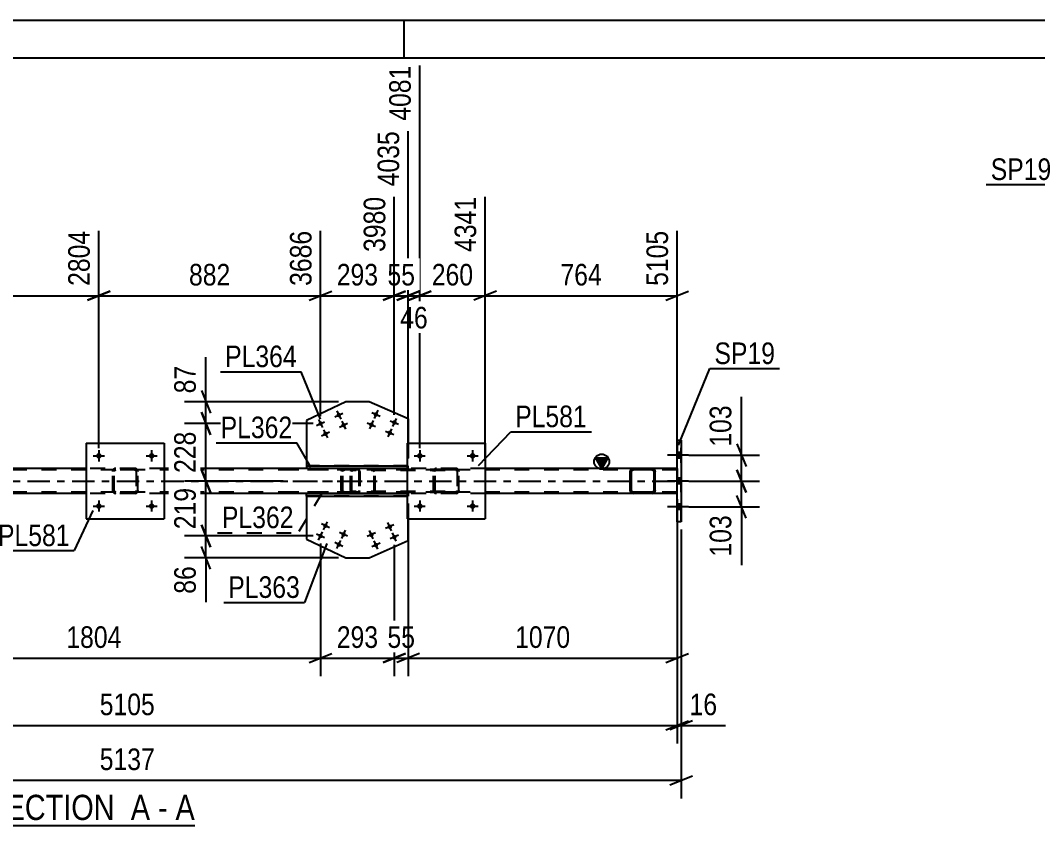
# Model space of a CAD drawing. Header units: millimetres. Extents: x 0 to 594, y 0 to 420.
# Drawn here: x 123.1 to 258, y 313.2 to 420 of the extents above; entities that cross this region are included whole.
import ezdxf

# ---------------------------------------------------------------- set-up
doc = ezdxf.new("R2010")
doc.units = ezdxf.units.MM
doc.linetypes.add('DXK_LINE_DOT2', pattern=[3.9198, 1.9599, -1.9599])
doc.linetypes.add('DXK_LINE_DOT3', pattern=[5.9187, 2.979, -0.9799, 0.9799, -0.9799])
doc.styles.add('Arial Narrow', font='ARIALN.TTF', dxfattribs={"height": 0.2})

# ---------------------------------------------------------------- blocks, each defined once
blk = doc.blocks.new('Unknown-570345859-1135')
at = {"color": 5, "linetype": 'Continuous'}
for p, q in [((594, 420), (0, 420)), ((174, 415), (174, 420)), ((589, 415), (5, 415))]:
    blk.add_line(p, q, dxfattribs=at)
blk = doc.blocks.new('Unknown-570345859-11 - 4069')
at = {"color": 6, "linetype": 'Continuous'}
blk.add_line((118.58, 313.21), (146.22, 313.21), dxfattribs=at)
at = {"color": 0, "linetype": 'Continuous'}
for points in [[(136.69, 313.96), (136.69, 317.46), (118.58, 317.46), (118.58, 313.96)], [(140.29, 313.96), (140.29, 317.46), (137.74, 317.46), (137.74, 313.96)], [(142.62, 313.96), (142.62, 317.46), (141.34, 317.46), (141.34, 313.96)], [(146.22, 313.96), (146.22, 317.46), (143.67, 317.46), (143.67, 313.96)]]:
    blk.add_wipeout(points, dxfattribs=at)
at = {"color": 7, "linetype": 'Continuous', "style": 'Arial Narrow'}
for s, p in [('SECTION ', (118.58, 313.96)), ('A', (137.74, 313.96)), ('A', (143.67, 313.96)), ('-', (141.34, 313.96))]:
    blk.add_text(s, height=3.34, dxfattribs=at).set_placement(p)
blk = doc.blocks.new('Part-570345859-4155 - 4069')
at = {"color": 2, "linetype": 'Continuous'}
for p, q in [((203.99, 360.33), (203.96, 360.18)), ((204.16, 360.18), (204.17, 360.26)), ((204.17, 360.26), (204.22, 360.32)), ((204.36, 360.58), (204.2, 360.55)), ((204.22, 360.32), (204.28, 360.36)), ((204.28, 360.36), (204.36, 360.38)), ((206.89, 360.58), (204.36, 360.58)), ((206.89, 360.38), (204.36, 360.38)), ((207.04, 360.55), (206.89, 360.58)), ((206.89, 360.38), (206.97, 360.36)), ((206.97, 360.36), (207.03, 360.32)), ((207.03, 360.32), (207.07, 360.26)), ((207.07, 360.26), (207.09, 360.18)), ((207.29, 360.18), (207.26, 360.33)), ((203.96, 357.65), (203.96, 360.18)), ((204.16, 357.65), (204.16, 360.18)), ((207.09, 360.18), (207.09, 357.65)), ((207.29, 357.65), (207.29, 360.18)), ((203.96, 357.65), (203.99, 357.49)), ((204.17, 357.57), (204.16, 357.65)), ((204.22, 357.5), (204.17, 357.57)), ((207.07, 357.57), (207.03, 357.5)), ((207.09, 357.65), (207.07, 357.57)), ((207.26, 357.49), (207.29, 357.65)), ((204.2, 357.28), (204.36, 357.25)), ((204.28, 357.46), (204.22, 357.5)), ((204.36, 357.45), (204.28, 357.46)), ((206.89, 357.45), (204.36, 357.45)), ((206.89, 357.25), (204.36, 357.25)), ((206.97, 357.46), (206.89, 357.45)), ((206.89, 357.25), (207.04, 357.28)), ((207.03, 357.5), (206.97, 357.46))]:
    blk.add_line(p, q, dxfattribs=at)
at = {"color": 7, "linetype": 'DXK_LINE_DOT2'}
for p, q in [((203.96, 360.18), (203.99, 360.33)), ((204.2, 360.55), (204.36, 360.58)), ((206.89, 360.58), (207.04, 360.55)), ((207.26, 360.33), (207.29, 360.18)), ((203.99, 357.49), (203.96, 357.65)), ((207.29, 357.65), (207.26, 357.49)), ((204.36, 357.25), (204.2, 357.28)), ((207.04, 357.28), (206.89, 357.25))]:
    blk.add_line(p, q, dxfattribs=at)
at = {"color": 2, "linetype": 'Continuous'}
for centre, start, end in [((204.36, 360.18), 112.5, 157.5), ((206.89, 360.18), 22.5, 67.5), ((204.36, 357.65), 202.5, 247.5), ((206.89, 357.65), 292.5, 337.5)]:
    blk.add_arc(centre, 0.4, start, end, dxfattribs=at)
at = {"color": 7, "linetype": 'DXK_LINE_DOT2'}
for centre, start, end in [((204.36, 360.18), 112.5, 157.5), ((206.89, 360.18), 22.5, 67.5), ((204.36, 357.65), 202.5, 247.5), ((206.89, 357.65), 292.5, 337.5)]:
    blk.add_arc(centre, 0.4, start, end, dxfattribs=at)
blk = doc.blocks.new('Bolt-570345859-4141 - 4069')
at = {"linetype": 'Continuous'}
for points in [[(163.28, 353.1, -1), (163.82, 352.85, -1)], [(165.69, 351.96, -1), (166.23, 351.71, -1)], [(162.64, 351.75, -1), (163.18, 351.49, -1)], [(165.05, 350.61, -1), (165.59, 350.35, -1)]]:
    blk.add_hatch(color=1, dxfattribs=at).paths.add_polyline_path(points)
at = {"color": 1, "linetype": 'Continuous'}
for p, q in [((163.29, 352.43), (163.81, 353.52)), ((162.65, 351.08), (163.17, 352.16)), ((164.09, 352.72), (163.01, 353.23)), ((165.71, 351.29), (166.22, 352.38)), ((163.45, 351.36), (162.37, 351.87)), ((165.06, 349.94), (165.58, 351.02)), ((166.5, 351.58), (165.42, 352.09)), ((165.86, 350.22), (164.78, 350.74))]:
    blk.add_line(p, q, dxfattribs=at)
blk = doc.blocks.new('Bolt-570345859-4137 - 4069')
at = {"linetype": 'Continuous'}
for points in [[(210.73, 361.96), (210.73, 362.7), (210.19, 362.7), (210.19, 361.96)], [(210.73, 361.96), (210.73, 362.7), (210.19, 362.7), (210.19, 361.96)], [(210.73, 361.96), (210.73, 362.7), (210.19, 362.7), (210.19, 361.96)], [(210.73, 358.55), (210.73, 359.28), (210.19, 359.28), (210.19, 358.55)], [(210.73, 358.55), (210.73, 359.28), (210.19, 359.28), (210.19, 358.55)], [(210.73, 355.13), (210.73, 355.86), (210.19, 355.86), (210.19, 355.13)], [(210.73, 355.13), (210.73, 355.86), (210.19, 355.86), (210.19, 355.13)], [(210.73, 355.13), (210.73, 355.86), (210.19, 355.86), (210.19, 355.13)]]:
    blk.add_hatch(color=1, dxfattribs=at).paths.add_polyline_path(points)
at = {"color": 1, "linetype": 'Continuous'}
for p, q in [((211.69, 362.33), (208.93, 362.33)), ((211.69, 362.33), (208.93, 362.33)), ((211.69, 362.33), (208.93, 362.33)), ((210.73, 362.7), (210.19, 362.7)), ((210.73, 362.7), (210.19, 362.7)), ((210.73, 362.7), (210.19, 362.7)), ((210.73, 361.96), (210.19, 361.96)), ((210.73, 361.96), (210.19, 361.96)), ((210.73, 361.96), (210.19, 361.96)), ((211.69, 358.91), (208.93, 358.91)), ((211.69, 358.91), (208.93, 358.91)), ((210.73, 359.28), (210.19, 359.28)), ((210.73, 359.28), (210.19, 359.28)), ((210.73, 358.55), (210.19, 358.55)), ((210.73, 358.55), (210.19, 358.55)), ((211.69, 355.5), (208.93, 355.5)), ((211.69, 355.5), (208.93, 355.5)), ((211.69, 355.5), (208.93, 355.5)), ((210.73, 355.86), (210.19, 355.86)), ((210.73, 355.86), (210.19, 355.86)), ((210.73, 355.86), (210.19, 355.86)), ((210.73, 355.13), (210.19, 355.13)), ((210.73, 355.13), (210.19, 355.13)), ((210.73, 355.13), (210.19, 355.13))]:
    blk.add_line(p, q, dxfattribs=at)
blk = doc.blocks.new('Part-570345859-4113 - 4069')
at = {"linetype": 'Continuous'}
blk.add_hatch(color=2, dxfattribs=at).paths.add_polyline_path([(200.19, 360.58), (199.39, 361.98), (200.99, 361.98)])
at = {"color": 2, "linetype": 'Continuous'}
for p, q in [((200.19, 360.58), (199.39, 361.98)), ((199.39, 361.98), (200.99, 361.98)), ((200.99, 361.98), (200.19, 360.58)), ((131.84, 360.58), (102.63, 360.58)), ((161.05, 360.58), (142.17, 360.58)), ((210.19, 360.58), (184.74, 360.58)), ((131.84, 357.25), (102.78, 357.25)), ((161.06, 357.25), (142.17, 357.25)), ((204.35, 357.25), (184.74, 357.25)), ((210.19, 357.25), (206.9, 357.25))]:
    blk.add_line(p, q, dxfattribs=at)
at = {"color": 7, "linetype": 'DXK_LINE_DOT2'}
for p, q in [((210.19, 360.38), (82.6, 360.38)), ((142.17, 360.58), (131.84, 360.58)), ((184.74, 360.58), (161.05, 360.58)), ((210.19, 357.25), (210.19, 360.58)), ((210.19, 360.58), (210.19, 360.58)), ((210.19, 360.58), (210.19, 357.25)), ((210.19, 360.38), (210.19, 360.38)), ((210.19, 357.45), (82.6, 357.45)), ((142.17, 357.25), (131.84, 357.25)), ((184.74, 357.25), (161.06, 357.25)), ((206.9, 357.25), (204.35, 357.25)), ((210.19, 357.45), (210.19, 357.45)), ((210.19, 357.25), (210.19, 357.25))]:
    blk.add_line(p, q, dxfattribs=at)
at = {"color": 7, "linetype": 'DXK_LINE_DOT3'}
blk.add_line((82.6, 358.91), (210.19, 358.91), dxfattribs=at)
at = {"color": 2, "linetype": 'Continuous'}
blk.add_circle((200.19, 361.48), 1, dxfattribs=at)
blk = doc.blocks.new('Part-570345859-4197 - 4069')
at = {"color": 7, "linetype": 'DXK_LINE_DOT2'}
for p, q in [((177.9, 360.18), (177.93, 360.33)), ((177.93, 360.33), (177.9, 360.18)), ((178.1, 360.18), (178.12, 360.26)), ((178.12, 360.26), (178.16, 360.32)), ((178.15, 360.55), (178.3, 360.58)), ((178.3, 360.58), (178.15, 360.55)), ((178.16, 360.32), (178.23, 360.36)), ((178.23, 360.36), (178.3, 360.38)), ((180.84, 360.58), (178.3, 360.58)), ((180.84, 360.38), (178.3, 360.38)), ((180.84, 360.58), (180.99, 360.55)), ((180.99, 360.55), (180.84, 360.58)), ((180.84, 360.38), (180.91, 360.36)), ((180.91, 360.36), (180.98, 360.32)), ((180.98, 360.32), (181.02, 360.26)), ((181.02, 360.26), (181.04, 360.18)), ((181.21, 360.33), (181.24, 360.18)), ((181.24, 360.18), (181.21, 360.33)), ((177.9, 357.65), (177.9, 360.18)), ((178.1, 357.65), (178.1, 360.18)), ((181.04, 360.18), (181.04, 357.65)), ((181.24, 357.65), (181.24, 360.18)), ((177.93, 357.49), (177.9, 357.65)), ((177.9, 357.65), (177.93, 357.49)), ((178.12, 357.57), (178.1, 357.65)), ((178.16, 357.5), (178.12, 357.57)), ((181.02, 357.57), (180.98, 357.5)), ((181.04, 357.65), (181.02, 357.57)), ((181.24, 357.65), (181.21, 357.49)), ((181.21, 357.49), (181.24, 357.65)), ((178.3, 357.25), (178.15, 357.28)), ((178.15, 357.28), (178.3, 357.25)), ((178.23, 357.46), (178.16, 357.5)), ((178.3, 357.45), (178.23, 357.46)), ((180.84, 357.45), (178.3, 357.45)), ((180.84, 357.25), (178.3, 357.25)), ((180.91, 357.46), (180.84, 357.45)), ((180.99, 357.28), (180.84, 357.25)), ((180.84, 357.25), (180.99, 357.28)), ((180.98, 357.5), (180.91, 357.46))]:
    blk.add_line(p, q, dxfattribs=at)
at = {"color": 7, "linetype": 'DXK_LINE_DOT3'}
blk.add_line((179.57, 358.91), (179.57, 358.91), dxfattribs=at)
at = {"color": 7, "linetype": 'DXK_LINE_DOT2'}
for centre, start, end in [((178.3, 360.18), 112.5, 157.5), ((178.3, 360.18), 112.5, 157.5), ((180.84, 360.18), 22.5, 67.5), ((180.84, 360.18), 22.5, 67.5), ((178.3, 357.65), 202.5, 247.5), ((178.3, 357.65), 202.5, 247.5), ((180.84, 357.65), 292.5, 337.5), ((180.84, 357.65), 292.5, 337.5)]:
    blk.add_arc(centre, 0.4, start, end, dxfattribs=at)
blk = doc.blocks.new('Part-570345859-4133 - 4069')
at = {"color": 2, "linetype": 'Continuous'}
for p, q in [((161.06, 356.91), (161.06, 351.2)), ((174.53, 351.01), (174.53, 353.91)), ((161.06, 351.2), (166.28, 348.74)), ((169.34, 348.74), (174.53, 351.01)), ((166.28, 348.74), (169.34, 348.74))]:
    blk.add_line(p, q, dxfattribs=at)
at = {"color": 7, "linetype": 'DXK_LINE_DOT2'}
for p, q in [((174.53, 356.91), (161.06, 356.91)), ((174.53, 353.91), (174.53, 356.91))]:
    blk.add_line(p, q, dxfattribs=at)
blk = doc.blocks.new('Part-570345859-4202 - 4069')
at = {"color": 2, "linetype": 'Continuous'}
for p, q in [((174.4, 363.91), (174.4, 353.91)), ((174.4, 363.91), (184.74, 363.91)), ((184.74, 363.91), (184.74, 353.91)), ((174.4, 353.91), (184.74, 353.91))]:
    blk.add_line(p, q, dxfattribs=at)
blk = doc.blocks.new('Bolt-570345859-4138 - 4069')
at = {"linetype": 'Continuous'}
for points in [[(170.52, 367.62, -1), (169.97, 367.86, -1)], [(169.92, 366.25, -1), (169.37, 366.49, -1)], [(172.97, 366.55, -1), (172.42, 366.79, -1)], [(172.36, 365.18, -1), (171.81, 365.42, -1)]]:
    blk.add_hatch(color=1, dxfattribs=at).paths.add_polyline_path(points)
at = {"color": 1, "linetype": 'Continuous'}
for p, q in [((169.7, 367.98), (170.8, 367.5)), ((170.49, 368.29), (170.01, 367.19)), ((172.93, 367.22), (172.45, 366.12)), ((169.1, 366.61), (170.2, 366.13)), ((169.89, 366.92), (169.41, 365.82)), ((172.33, 365.85), (171.85, 364.75)), ((172.14, 366.91), (173.24, 366.43)), ((171.54, 365.54), (172.64, 365.06))]:
    blk.add_line(p, q, dxfattribs=at)
blk = doc.blocks.new('Bolt-570345859-4203 - 4069')
at = {"linetype": 'Continuous'}
for points in [[(176.44, 355.58, -1), (175.7, 355.58, -1)], [(183.44, 355.58, -1), (182.7, 355.58, -1)]]:
    blk.add_hatch(color=1, dxfattribs=at).paths.add_polyline_path(points)
at = {"color": 1, "linetype": 'Continuous'}
for p, q in [((176.07, 356.31), (176.07, 354.85)), ((183.07, 356.31), (183.07, 354.85)), ((175.34, 355.58), (176.8, 355.58)), ((182.34, 355.58), (183.8, 355.58))]:
    blk.add_line(p, q, dxfattribs=at)
blk = doc.blocks.new('Bolt-570345859-4139 - 4069')
at = {"linetype": 'Continuous'}
for points in [[(171.81, 352.73, -1), (172.36, 352.97, -1)], [(169.37, 351.66, -1), (169.92, 351.9, -1)], [(172.42, 351.35, -1), (172.96, 351.59, -1)], [(169.97, 350.29, -1), (170.52, 350.53, -1)]]:
    blk.add_hatch(color=1, dxfattribs=at).paths.add_polyline_path(points)
at = {"color": 1, "linetype": 'Continuous'}
for p, q in [((169.89, 351.23), (169.41, 352.33)), ((172.64, 353.09), (171.54, 352.61)), ((172.33, 352.3), (171.85, 353.4)), ((170.2, 352.02), (169.1, 351.54)), ((170.49, 349.86), (170.01, 350.96)), ((173.24, 351.71), (172.14, 351.23)), ((172.93, 350.92), (172.45, 352.02)), ((170.8, 350.65), (169.7, 350.17))]:
    blk.add_line(p, q, dxfattribs=at)
blk = doc.blocks.new('Bolt-570345859-4204 - 4069')
at = {"linetype": 'Continuous'}
for points in [[(176.44, 362.25, -1), (175.7, 362.25, -1)], [(183.44, 362.25, -1), (182.7, 362.25, -1)]]:
    blk.add_hatch(color=1, dxfattribs=at).paths.add_polyline_path(points)
at = {"color": 1, "linetype": 'Continuous'}
for p, q in [((176.07, 362.98), (176.07, 361.51)), ((183.07, 362.98), (183.07, 361.51)), ((175.34, 362.25), (176.8, 362.25)), ((182.34, 362.25), (183.8, 362.25))]:
    blk.add_line(p, q, dxfattribs=at)
blk = doc.blocks.new('Bolt-570345859-4140 - 4069')
at = {"linetype": 'Continuous'}
for points in [[(165.59, 367.8, -1), (165.05, 367.54, -1)], [(163.18, 366.66, -1), (162.64, 366.4, -1)], [(166.23, 366.44, -1), (165.69, 366.18, -1)], [(163.82, 365.3, -1), (163.28, 365.04, -1)]]:
    blk.add_hatch(color=1, dxfattribs=at).paths.add_polyline_path(points)
at = {"color": 1, "linetype": 'Continuous'}
for p, q in [((162.65, 367.07), (163.17, 365.99)), ((164.78, 367.41), (165.86, 367.93)), ((165.06, 368.21), (165.58, 367.13)), ((162.37, 366.27), (163.45, 366.78)), ((163.3, 365.71), (163.81, 364.63)), ((165.42, 366.06), (166.5, 366.57)), ((165.71, 366.86), (166.22, 365.77)), ((163.01, 364.92), (164.09, 365.43))]:
    blk.add_line(p, q, dxfattribs=at)
blk = doc.blocks.new('Bolt-570345859-4142 - 4069')
at = {"linetype": 'Continuous'}
for points in [[(133.87, 362.25, -1), (133.14, 362.25, -1)], [(140.87, 362.25, -1), (140.14, 362.25, -1)]]:
    blk.add_hatch(color=1, dxfattribs=at).paths.add_polyline_path(points)
at = {"color": 1, "linetype": 'Continuous'}
for p, q in [((133.5, 362.98), (133.5, 361.51)), ((140.5, 362.98), (140.5, 361.51)), ((132.77, 362.25), (134.24, 362.25)), ((139.77, 362.25), (141.24, 362.25))]:
    blk.add_line(p, q, dxfattribs=at)
blk = doc.blocks.new('Bolt-570345859-4143 - 4069')
at = {"linetype": 'Continuous'}
for points in [[(133.87, 355.58, -1), (133.14, 355.58, -1)], [(140.87, 355.58, -1), (140.14, 355.58, -1)]]:
    blk.add_hatch(color=1, dxfattribs=at).paths.add_polyline_path(points)
at = {"color": 1, "linetype": 'Continuous'}
for p, q in [((133.5, 356.31), (133.5, 354.85)), ((140.5, 356.31), (140.5, 354.85)), ((132.77, 355.58), (134.24, 355.58)), ((139.77, 355.58), (141.24, 355.58))]:
    blk.add_line(p, q, dxfattribs=at)
blk = doc.blocks.new('Part-570345859-4160 - 4069')
at = {"color": 2, "linetype": 'Continuous'}
for p, q in [((166.27, 369.41), (161.05, 366.94)), ((169.34, 369.41), (166.27, 369.41)), ((174.53, 367.14), (169.34, 369.41)), ((174.53, 367.14), (174.53, 363.91)), ((161.05, 366.94), (161.05, 360.91))]:
    blk.add_line(p, q, dxfattribs=at)
at = {"color": 7, "linetype": 'DXK_LINE_DOT2'}
for p, q in [((174.53, 363.91), (174.53, 360.91)), ((174.53, 360.91), (161.05, 360.91))]:
    blk.add_line(p, q, dxfattribs=at)
blk = doc.blocks.new('Part-570345859-4165 - 4069')
at = {"color": 2, "linetype": 'Continuous'}
for p, q in [((161.05, 360.91), (161.05, 360.58)), ((161.05, 360.91), (174.4, 360.91)), ((174.4, 360.58), (161.05, 360.58))]:
    blk.add_line(p, q, dxfattribs=at)
at = {"color": 7, "linetype": 'DXK_LINE_DOT2'}
for p, q in [((174.53, 360.91), (174.4, 360.91)), ((174.4, 360.58), (174.53, 360.58)), ((174.53, 360.58), (174.53, 360.91))]:
    blk.add_line(p, q, dxfattribs=at)
blk = doc.blocks.new('Part-570345859-4170 - 4069')
at = {"color": 2, "linetype": 'Continuous'}
for p, q in [((161.06, 356.91), (161.06, 357.25)), ((161.06, 357.25), (174.4, 357.25)), ((161.06, 356.91), (174.4, 356.91))]:
    blk.add_line(p, q, dxfattribs=at)
at = {"color": 7, "linetype": 'DXK_LINE_DOT2'}
for p, q in [((174.53, 357.25), (174.4, 357.25)), ((174.53, 356.91), (174.4, 356.91)), ((174.53, 357.25), (174.53, 356.91))]:
    blk.add_line(p, q, dxfattribs=at)
blk = doc.blocks.new('Part-570345859-4175 - 4069')
at = {"color": 2, "linetype": 'Continuous'}
for p, q in [((131.84, 363.91), (131.84, 353.91)), ((131.84, 363.91), (142.17, 363.91)), ((142.17, 363.91), (142.17, 353.91)), ((131.84, 353.91), (142.17, 353.91))]:
    blk.add_line(p, q, dxfattribs=at)
blk = doc.blocks.new('Part-570345859-4176 - 4069')
at = {"color": 7, "linetype": 'DXK_LINE_DOT2'}
for p, q in [((135.34, 360.18), (135.37, 360.33)), ((135.37, 360.33), (135.34, 360.18)), ((135.54, 360.18), (135.55, 360.26)), ((135.55, 360.26), (135.59, 360.32)), ((135.58, 360.55), (135.74, 360.58)), ((135.74, 360.58), (135.58, 360.55)), ((135.59, 360.32), (135.66, 360.36)), ((135.66, 360.36), (135.74, 360.38)), ((138.27, 360.58), (135.74, 360.58)), ((138.27, 360.38), (135.74, 360.38)), ((138.27, 360.58), (138.42, 360.55)), ((138.42, 360.55), (138.27, 360.58)), ((138.27, 360.38), (138.35, 360.36)), ((138.35, 360.36), (138.41, 360.32)), ((138.41, 360.32), (138.45, 360.26)), ((138.45, 360.26), (138.47, 360.18)), ((138.64, 360.33), (138.67, 360.18)), ((138.67, 360.18), (138.64, 360.33)), ((135.34, 357.65), (135.34, 360.18)), ((135.54, 357.65), (135.54, 360.18)), ((138.47, 360.18), (138.47, 357.65)), ((138.67, 357.65), (138.67, 360.18)), ((135.37, 357.49), (135.34, 357.65)), ((135.34, 357.65), (135.37, 357.49)), ((135.55, 357.57), (135.54, 357.65)), ((135.59, 357.5), (135.55, 357.57)), ((138.45, 357.57), (138.41, 357.5)), ((138.47, 357.65), (138.45, 357.57)), ((138.67, 357.65), (138.64, 357.49)), ((138.64, 357.49), (138.67, 357.65)), ((135.74, 357.25), (135.58, 357.28)), ((135.58, 357.28), (135.74, 357.25)), ((135.66, 357.46), (135.59, 357.5)), ((135.74, 357.45), (135.66, 357.46)), ((138.27, 357.45), (135.74, 357.45)), ((138.27, 357.25), (135.74, 357.25)), ((138.35, 357.46), (138.27, 357.45)), ((138.42, 357.28), (138.27, 357.25)), ((138.27, 357.25), (138.42, 357.28)), ((138.41, 357.5), (138.35, 357.46))]:
    blk.add_line(p, q, dxfattribs=at)
at = {"color": 7, "linetype": 'DXK_LINE_DOT3'}
blk.add_line((137, 358.91), (137, 358.91), dxfattribs=at)
at = {"color": 7, "linetype": 'DXK_LINE_DOT2'}
for centre, start, end in [((135.74, 360.18), 112.5, 157.5), ((135.74, 360.18), 112.5, 157.5), ((138.27, 360.18), 22.5, 67.5), ((138.27, 360.18), 22.5, 67.5), ((135.74, 357.65), 202.5, 247.5), ((135.74, 357.65), 202.5, 247.5), ((138.27, 357.65), 292.5, 337.5), ((138.27, 357.65), 292.5, 337.5)]:
    blk.add_arc(centre, 0.4, start, end, dxfattribs=at)
blk = doc.blocks.new('Part-570345859-4182 - 4069')
at = {"color": 7, "linetype": 'DXK_LINE_DOT2'}
for p, q in [((166.91, 360.26), (166.89, 360.17)), ((166.92, 360.27), (166.91, 360.26)), ((167.05, 360.22), (167.08, 360.27)), ((167.18, 360.44), (167.07, 360.42)), ((167.08, 360.27), (167.12, 360.3)), ((167.12, 360.3), (167.18, 360.31)), ((179.41, 360.44), (167.18, 360.44)), ((179.41, 360.31), (167.18, 360.31)), ((169.96, 360.42), (169.86, 360.44)), ((169.86, 360.31), (169.91, 360.3)), ((169.91, 360.3), (169.96, 360.27)), ((169.96, 360.27), (169.99, 360.22)), ((170.12, 360.26), (170.12, 360.27)), ((170.14, 360.17), (170.12, 360.26)), ((166.89, 357.66), (166.89, 360.17)), ((167.04, 360.17), (167.05, 360.22)), ((167.04, 357.66), (167.04, 360.17)), ((169.99, 360.22), (170, 360.17)), ((170, 357.66), (170, 360.17)), ((170.14, 357.66), (170.14, 360.17)), ((166.89, 357.66), (166.92, 357.55)), ((167.05, 357.6), (167.04, 357.66)), ((167.08, 357.56), (167.05, 357.6)), ((167.12, 357.53), (167.08, 357.56)), ((167.18, 357.52), (167.12, 357.53)), ((169.91, 357.53), (169.86, 357.52)), ((169.96, 357.56), (169.91, 357.53)), ((169.99, 357.6), (169.96, 357.56)), ((170, 357.66), (169.99, 357.6)), ((170.12, 357.55), (170.14, 357.66)), ((167.07, 357.41), (167.18, 357.39)), ((179.41, 357.52), (167.18, 357.52)), ((179.41, 357.39), (167.18, 357.39)), ((169.86, 357.39), (169.96, 357.41))]:
    blk.add_line(p, q, dxfattribs=at)
for centre, start, end in [((167.17, 360.16), 110.7583, 155.68), ((167.17, 357.67), 204.3199, 249.2417), ((169.87, 357.67), 290.7583, 335.68)]:
    blk.add_arc(centre, 0.276, start, end, dxfattribs=at)
blk = doc.blocks.new('Part-570345859-4189 - 4069')
at = {"color": 2, "linetype": 'Continuous'}
for p, q in [((210.19, 364.33), (210.19, 364.33)), ((210.19, 364.33), (210.73, 364.33)), ((210.19, 353.5), (210.19, 364.33)), ((210.73, 364.33), (210.73, 353.5)), ((210.19, 353.5), (210.19, 353.5)), ((210.73, 353.5), (210.19, 353.5))]:
    blk.add_line(p, q, dxfattribs=at)
at = {"color": 7, "linetype": 'DXK_LINE_DOT2'}
for p, q in [((210.19, 364.33), (210.19, 353.5)), ((210.73, 353.5), (210.73, 364.33))]:
    blk.add_line(p, q, dxfattribs=at)
blk = doc.blocks.new('Part-570345859-4196 - 4069')
at = {"color": 7, "linetype": 'DXK_LINE_DOT2'}
for p, q in [((167.88, 360.58), (157.88, 360.58)), ((167.88, 360.38), (157.88, 360.38)), ((165.67, 360.32), (165.64, 360.18)), ((165.68, 360.33), (165.67, 360.32)), ((165.85, 360.18), (165.87, 360.26)), ((165.87, 360.26), (165.92, 360.32)), ((166.06, 360.58), (165.9, 360.55)), ((165.92, 360.32), (165.98, 360.37)), ((165.98, 360.37), (166.06, 360.38)), ((166.89, 360.58), (166.89, 360.38)), ((167.96, 360.55), (167.88, 360.58)), ((167.88, 360.38), (167.92, 360.37)), ((167.92, 360.37), (167.96, 360.32)), ((168.04, 360.46), (167.96, 360.55)), ((167.96, 360.32), (167.98, 360.26)), ((167.98, 360.26), (167.99, 360.18)), ((168.08, 360.33), (168.04, 360.46)), ((168.1, 360.18), (168.08, 360.33)), ((165.64, 357.65), (165.64, 360.18)), ((165.85, 357.65), (165.85, 360.18)), ((167.99, 360.18), (167.99, 357.65)), ((168.1, 360.18), (168.1, 357.65)), ((165.64, 357.65), (165.68, 357.49)), ((165.87, 357.57), (165.85, 357.65)), ((165.92, 357.51), (165.87, 357.57)), ((167.98, 357.57), (167.96, 357.51)), ((167.99, 357.65), (167.98, 357.57)), ((168.08, 357.49), (168.1, 357.65)), ((167.88, 357.45), (157.88, 357.45)), ((167.88, 357.25), (157.88, 357.25)), ((165.9, 357.28), (166.06, 357.25)), ((165.98, 357.46), (165.92, 357.51)), ((166.06, 357.45), (165.98, 357.46)), ((166.89, 357.25), (166.89, 357.45)), ((167.92, 357.46), (167.88, 357.45)), ((167.88, 357.25), (167.96, 357.28)), ((167.96, 357.51), (167.92, 357.46)), ((167.96, 357.28), (168.04, 357.36)), ((168.04, 357.36), (168.08, 357.49))]:
    blk.add_line(p, q, dxfattribs=at)
at = {"color": 7, "linetype": 'DXK_LINE_DOT3'}
blk.add_line((159.21, 358.91), (170.14, 358.91), dxfattribs=at)
at = {"color": 7, "linetype": 'DXK_LINE_DOT2'}
for centre, start, end in [((166.05, 360.17), 111.1941, 156.1506), ((166.05, 357.66), 203.8494, 248.8059)]:
    blk.add_arc(centre, 0.41, start, end, dxfattribs=at)
blk = doc.blocks.new('StraightDimension-570345859-4221 - 4069')
at = {"color": 7, "linetype": 'Continuous'}
for p, q in [((184.74, 361.58), (184.74, 396.6)), ((210.19, 361.58), (210.19, 392.1)), ((186.24, 384.09), (183.24, 382.89)), ((184.74, 383.49), (210.19, 383.49)), ((208.69, 382.89), (211.69, 384.09))]:
    blk.add_line(p, q, dxfattribs=at)
at = {"color": 0}
blk.add_wipeout([(200.81, 384.24), (200.81, 388.44), (194.12, 388.44), (194.12, 384.24)], dxfattribs=at)
at = {"color": 3, "style": 'Arial Narrow'}
blk.add_text('764', height=2.863, dxfattribs=at).set_placement((194.72, 384.84))
at = {"color": 0, "linetype": 'Continuous'}
blk.add_wipeout([(209.59, 392.7), (205.39, 392.7), (205.39, 384.19), (209.59, 384.19)], dxfattribs=at)
at = {"color": 3, "linetype": 'Continuous', "style": 'Arial Narrow'}
blk.add_text('5105', height=2.863, rotation=90.0002, dxfattribs=at).set_placement((208.99, 384.79))
blk = doc.blocks.new('StraightDimension-570345859-4233 - 4069')
at = {"color": 7, "linetype": 'Continuous'}
for p, q in [((176.07, 363.25), (176.07, 414)), ((184.74, 361.58), (184.74, 396.6)), ((174.57, 382.89), (177.57, 384.09)), ((176.07, 383.49), (184.74, 383.49)), ((186.24, 384.09), (183.24, 382.89))]:
    blk.add_line(p, q, dxfattribs=at)
at = {"color": 0}
blk.add_wipeout([(183.75, 384.24), (183.75, 388.44), (177.06, 388.44), (177.06, 384.24)], dxfattribs=at)
at = {"color": 3, "style": 'Arial Narrow'}
blk.add_text('260', height=2.863, dxfattribs=at).set_placement((177.66, 384.84))
at = {"color": 0, "linetype": 'Continuous'}
blk.add_wipeout([(184.14, 397.2), (179.94, 397.2), (179.94, 388.69), (184.14, 388.69)], dxfattribs=at)
at = {"color": 3, "linetype": 'Continuous', "style": 'Arial Narrow'}
blk.add_text('4341', height=2.863, rotation=90.0002, dxfattribs=at).set_placement((183.54, 389.29))
blk = doc.blocks.new('StraightDimension-570345859-4250 - 4069')
at = {"color": 7, "linetype": 'Continuous'}
for p, q in [((176.07, 363.25), (176.07, 414)), ((174.53, 361.91), (174.53, 405.3)), ((173.03, 382.89), (176.03, 384.09)), ((174.53, 383.49), (176.07, 383.49)), ((177.57, 384.09), (174.57, 382.89))]:
    blk.add_line(p, q, dxfattribs=at)
at = {"color": 0, "linetype": 'Continuous'}
blk.add_wipeout([(175.47, 414.6), (171.27, 414.6), (171.27, 406.09), (175.47, 406.09)], dxfattribs=at)
at = {"color": 0}
blk.add_wipeout([(177.73, 378.54), (177.73, 382.74), (172.87, 382.74), (172.87, 378.54)], dxfattribs=at)
at = {"color": 3, "linetype": 'Continuous', "style": 'Arial Narrow'}
blk.add_text('4081', height=2.863, rotation=90.0002, dxfattribs=at).set_placement((174.87, 406.69))
at = {"color": 3, "style": 'Arial Narrow'}
blk.add_text('46', height=2.863, dxfattribs=at).set_placement((173.47, 379.14))
blk = doc.blocks.new('StraightDimension-570345859-4259 - 4069')
at = {"color": 7, "linetype": 'Continuous'}
for p, q in [((174.53, 361.91), (174.53, 405.3)), ((172.69, 367.67), (172.69, 396.6)), ((171.19, 382.89), (174.19, 384.09)), ((172.69, 383.49), (174.53, 383.49)), ((176.03, 384.09), (173.03, 382.89))]:
    blk.add_line(p, q, dxfattribs=at)
at = {"color": 0, "linetype": 'Continuous'}
blk.add_wipeout([(173.93, 405.9), (169.73, 405.9), (169.73, 397.39), (173.93, 397.39)], dxfattribs=at)
at = {"color": 0}
blk.add_wipeout([(176.04, 384.24), (176.04, 388.44), (171.18, 388.44), (171.18, 384.24)], dxfattribs=at)
at = {"color": 3, "linetype": 'Continuous', "style": 'Arial Narrow'}
blk.add_text('4035', height=2.863, rotation=90.0002, dxfattribs=at).set_placement((173.33, 397.99))
at = {"color": 3, "style": 'Arial Narrow'}
blk.add_text('55', height=2.863, dxfattribs=at).set_placement((171.78, 384.84))
blk = doc.blocks.new('StraightDimension-570345859-4265 - 4069')
at = {"color": 7, "linetype": 'Continuous'}
for p, q in [((172.69, 367.67), (172.69, 396.6)), ((162.91, 367.53), (162.91, 392.1)), ((161.41, 382.89), (164.41, 384.09)), ((162.91, 383.49), (172.69, 383.49)), ((174.19, 384.09), (171.19, 382.89))]:
    blk.add_line(p, q, dxfattribs=at)
at = {"color": 0}
blk.add_wipeout([(171.14, 384.24), (171.14, 388.44), (164.46, 388.44), (164.46, 384.24)], dxfattribs=at)
at = {"color": 3, "style": 'Arial Narrow'}
blk.add_text('293', height=2.863, dxfattribs=at).set_placement((165.06, 384.84))
at = {"color": 0, "linetype": 'Continuous'}
blk.add_wipeout([(172.09, 397.2), (167.89, 397.2), (167.89, 388.69), (172.09, 388.69)], dxfattribs=at)
at = {"color": 3, "linetype": 'Continuous', "style": 'Arial Narrow'}
blk.add_text('3980', height=2.863, rotation=90.0002, dxfattribs=at).set_placement((171.49, 389.29))
blk = doc.blocks.new('StraightDimension-570345859-4273 - 4069')
at = {"color": 7, "linetype": 'Continuous'}
for p, q in [((133.5, 363.25), (133.5, 392.1)), ((162.91, 367.53), (162.91, 392.1)), ((135, 384.09), (132, 382.89)), ((133.5, 383.49), (162.91, 383.49)), ((161.41, 382.89), (164.41, 384.09))]:
    blk.add_line(p, q, dxfattribs=at)
at = {"color": 0}
blk.add_wipeout([(151.55, 384.24), (151.55, 388.44), (144.86, 388.44), (144.86, 384.24)], dxfattribs=at)
at = {"color": 3, "style": 'Arial Narrow'}
blk.add_text('882', height=2.863, dxfattribs=at).set_placement((145.46, 384.84))
at = {"color": 0, "linetype": 'Continuous'}
blk.add_wipeout([(162.31, 392.7), (158.11, 392.7), (158.11, 384.19), (162.31, 384.19)], dxfattribs=at)
at = {"color": 3, "linetype": 'Continuous', "style": 'Arial Narrow'}
blk.add_text('3686', height=2.863, rotation=90.0002, dxfattribs=at).set_placement((161.71, 384.79))
blk = doc.blocks.new('StraightDimension-570345859-4284 - 4069')
at = {"color": 7, "linetype": 'Continuous'}
for p, q in [((102.63, 361.91), (102.63, 396.6)), ((133.5, 363.25), (133.5, 392.1)), ((104.13, 384.09), (101.13, 382.89)), ((102.63, 383.49), (133.5, 383.49)), ((132, 382.89), (135, 384.09))]:
    blk.add_line(p, q, dxfattribs=at)
at = {"color": 0}
blk.add_wipeout([(121.41, 384.24), (121.41, 388.44), (114.72, 388.44), (114.72, 384.24)], dxfattribs=at)
at = {"color": 3, "style": 'Arial Narrow'}
blk.add_text('926', height=2.863, dxfattribs=at).set_placement((115.32, 384.84))
at = {"color": 0, "linetype": 'Continuous'}
blk.add_wipeout([(132.9, 392.7), (128.7, 392.7), (128.7, 384.19), (132.9, 384.19)], dxfattribs=at)
at = {"color": 3, "linetype": 'Continuous', "style": 'Arial Narrow'}
blk.add_text('2804', height=2.863, rotation=90.0002, dxfattribs=at).set_placement((132.3, 384.79))
blk = doc.blocks.new('StraightDimension-570345859-4332 - 4069')
at = {"color": 7, "linetype": 'Continuous'}
for p, q in [((102.78, 355.91), (102.78, 333.03)), ((162.91, 350.62), (162.91, 333.03)), ((104.28, 336.03), (101.28, 334.83)), ((161.41, 334.83), (164.41, 336.03)), ((102.78, 335.43), (162.91, 335.43))]:
    blk.add_line(p, q, dxfattribs=at)
at = {"color": 0}
blk.add_wipeout([(137.1, 336.18), (137.1, 340.38), (128.59, 340.38), (128.59, 336.18)], dxfattribs=at)
at = {"color": 3, "style": 'Arial Narrow'}
blk.add_text('1804', height=2.863, dxfattribs=at).set_placement((129.19, 336.78))
blk = doc.blocks.new('StraightDimension-570345859-4338 - 4069')
at = {"color": 7, "linetype": 'Continuous'}
for p, q in [((162.91, 350.62), (162.91, 333.03)), ((172.69, 350.47), (172.69, 333.03)), ((161.41, 334.83), (164.41, 336.03)), ((174.19, 336.03), (171.19, 334.83)), ((162.91, 335.43), (172.69, 335.43))]:
    blk.add_line(p, q, dxfattribs=at)
at = {"color": 0}
blk.add_wipeout([(171.14, 336.18), (171.14, 340.38), (164.46, 340.38), (164.46, 336.18)], dxfattribs=at)
at = {"color": 3, "style": 'Arial Narrow'}
blk.add_text('293', height=2.863, dxfattribs=at).set_placement((165.06, 336.78))
blk = doc.blocks.new('StraightDimension-570345859-4346 - 4069')
at = {"color": 7, "linetype": 'Continuous'}
for p, q in [((174.53, 355.91), (174.53, 333.03)), ((172.69, 350.47), (172.69, 333.03)), ((171.19, 334.83), (174.19, 336.03)), ((176.03, 336.03), (173.03, 334.83)), ((172.69, 335.43), (174.53, 335.43))]:
    blk.add_line(p, q, dxfattribs=at)
at = {"color": 0}
blk.add_wipeout([(176.04, 336.18), (176.04, 340.38), (171.18, 340.38), (171.18, 336.18)], dxfattribs=at)
at = {"color": 3, "style": 'Arial Narrow'}
blk.add_text('55', height=2.863, dxfattribs=at).set_placement((171.78, 336.78))
blk = doc.blocks.new('StraightDimension-570345859-4352 - 4069')
at = {"color": 7, "linetype": 'Continuous'}
for p, q in [((210.19, 356.25), (210.19, 333.03)), ((174.53, 355.91), (174.53, 333.03)), ((176.03, 336.03), (173.03, 334.83)), ((208.69, 334.83), (211.69, 336.03)), ((174.53, 335.43), (210.19, 335.43))]:
    blk.add_line(p, q, dxfattribs=at)
at = {"color": 0}
blk.add_wipeout([(196.62, 336.18), (196.62, 340.38), (188.11, 340.38), (188.11, 336.18)], dxfattribs=at)
at = {"color": 3, "style": 'Arial Narrow'}
blk.add_text('1070', height=2.863, dxfattribs=at).set_placement((188.71, 336.78))
blk = doc.blocks.new('StraightDimension-570345859-4367 - 4069')
at = {"color": 7, "linetype": 'Continuous'}
for p, q in [((210.19, 352.5), (210.19, 324.11)), ((64.36, 326.51), (210.19, 326.51)), ((208.69, 325.91), (211.69, 327.11))]:
    blk.add_line(p, q, dxfattribs=at)
at = {"color": 0}
blk.add_wipeout([(141.53, 327.26), (141.53, 331.46), (133.02, 331.46), (133.02, 327.26)], dxfattribs=at)
at = {"color": 3, "style": 'Arial Narrow'}
blk.add_text('5105', height=2.863, dxfattribs=at).set_placement((133.62, 327.86))
blk = doc.blocks.new('StraightDimension-570345859-4377 - 4069')
at = {"color": 7, "linetype": 'Continuous'}
for p, q in [((210.19, 352.5), (210.19, 324.11)), ((210.73, 352.5), (210.73, 324.11)), ((208.69, 325.91), (211.69, 327.11)), ((212.23, 327.11), (209.23, 325.91)), ((210.19, 326.51), (210.73, 326.51)), ((210.73, 326.51), (216.63, 326.51)), ((210.73, 326.51), (216.63, 326.51))]:
    blk.add_line(p, q, dxfattribs=at)
at = {"color": 0}
blk.add_wipeout([(216.11, 327.26), (216.11, 331.46), (211.25, 331.46), (211.25, 327.26)], dxfattribs=at)
at = {"color": 3, "style": 'Arial Narrow'}
blk.add_text('16', height=2.863, dxfattribs=at).set_placement((211.85, 327.86))
blk = doc.blocks.new('StraightDimension-570345859-4409 - 4069')
at = {"color": 7, "linetype": 'Continuous'}
for p, q in [((210.73, 352.5), (210.73, 316.83)), ((209.23, 318.63), (212.23, 319.83)), ((63.83, 319.23), (210.73, 319.23))]:
    blk.add_line(p, q, dxfattribs=at)
at = {"color": 0}
blk.add_wipeout([(141.53, 319.98), (141.53, 324.18), (133.02, 324.18), (133.02, 319.98)], dxfattribs=at)
at = {"color": 3, "style": 'Arial Narrow'}
blk.add_text('5137', height=2.863, dxfattribs=at).set_placement((133.62, 320.58))
blk = doc.blocks.new('StraightDimension-570345859-4461 - 4069')
at = {"color": 7, "linetype": 'Continuous'}
for p, q in [((147.71, 369.41), (147.71, 375.32)), ((147.71, 369.41), (147.71, 375.32)), ((147.11, 370.91), (148.31, 367.91)), ((165.27, 369.41), (144.86, 369.41)), ((147.71, 366.53), (147.71, 369.41)), ((148.31, 365.03), (147.11, 368.03)), ((161.91, 366.53), (144.86, 366.53))]:
    blk.add_line(p, q, dxfattribs=at)
at = {"color": 0}
blk.add_wipeout([(146.96, 374.79), (142.76, 374.79), (142.76, 369.94), (146.96, 369.94)], dxfattribs=at)
at = {"color": 3, "style": 'Arial Narrow'}
blk.add_text('87', height=2.863, rotation=90.0002, dxfattribs=at).set_placement((146.36, 370.54))
blk = doc.blocks.new('StraightDimension-570345859-4471 - 4069')
at = {"color": 7, "linetype": 'Continuous'}
for p, q in [((147.11, 368.03), (148.31, 365.03)), ((161.91, 366.53), (144.86, 366.53)), ((147.71, 358.91), (147.71, 366.53)), ((148.31, 357.41), (147.11, 360.41)), ((157.96, 358.91), (144.86, 358.91))]:
    blk.add_line(p, q, dxfattribs=at)
at = {"color": 0}
blk.add_wipeout([(146.96, 366.06), (142.76, 366.06), (142.76, 359.38), (146.96, 359.38)], dxfattribs=at)
at = {"color": 3, "style": 'Arial Narrow'}
blk.add_text('228', height=2.863, rotation=90.0002, dxfattribs=at).set_placement((146.36, 359.98))
blk = doc.blocks.new('StraightDimension-570345859-4484 - 4069')
at = {"color": 7, "linetype": 'Continuous'}
for p, q in [((147.11, 360.41), (148.31, 357.41)), ((157.96, 358.91), (144.86, 358.91)), ((147.71, 351.62), (147.71, 358.91)), ((148.31, 350.12), (147.11, 353.12)), ((161.91, 351.62), (144.86, 351.62))]:
    blk.add_line(p, q, dxfattribs=at)
at = {"color": 0}
blk.add_wipeout([(146.96, 358.61), (142.76, 358.61), (142.76, 351.92), (146.96, 351.92)], dxfattribs=at)
at = {"color": 3, "style": 'Arial Narrow'}
blk.add_text('219', height=2.863, rotation=90.0002, dxfattribs=at).set_placement((146.36, 352.52))
blk = doc.blocks.new('StraightDimension-570345859-4497 - 4069')
at = {"color": 7, "linetype": 'Continuous'}
for p, q in [((147.11, 353.12), (148.31, 350.12)), ((161.91, 351.62), (144.86, 351.62)), ((147.71, 348.74), (147.71, 351.62)), ((148.31, 347.24), (147.11, 350.24)), ((165.28, 348.74), (144.86, 348.74)), ((147.71, 348.74), (147.71, 342.83)), ((147.71, 348.74), (147.71, 342.83))]:
    blk.add_line(p, q, dxfattribs=at)
at = {"color": 0}
blk.add_wipeout([(146.96, 348.21), (142.76, 348.21), (142.76, 343.36), (146.96, 343.36)], dxfattribs=at)
at = {"color": 3, "style": 'Arial Narrow'}
blk.add_text('86', height=2.863, rotation=90.0002, dxfattribs=at).set_placement((146.36, 343.96))
blk = doc.blocks.new('StraightDimension-570345859-4508 - 4069')
at = {"color": 7, "linetype": 'Continuous'}
for p, q in [((218.13, 360.41), (219.33, 357.41)), ((211.73, 358.91), (221.13, 358.91)), ((218.73, 355.5), (218.73, 358.91)), ((219.33, 354), (218.13, 357)), ((211.73, 355.5), (221.13, 355.5)), ((218.73, 355.5), (218.73, 347.76)), ((218.73, 355.5), (218.73, 347.76))]:
    blk.add_line(p, q, dxfattribs=at)
at = {"color": 0}
blk.add_wipeout([(217.98, 354.97), (213.78, 354.97), (213.78, 348.29), (217.98, 348.29)], dxfattribs=at)
at = {"color": 3, "style": 'Arial Narrow'}
blk.add_text('103', height=2.863, rotation=90.0002, dxfattribs=at).set_placement((217.38, 348.89))
blk = doc.blocks.new('StraightDimension-570345859-4516 - 4069')
at = {"color": 7, "linetype": 'Continuous'}
for p, q in [((218.73, 362.33), (218.73, 370.07)), ((218.73, 362.33), (218.73, 370.07)), ((218.13, 363.83), (219.33, 360.83)), ((211.73, 362.33), (221.13, 362.33)), ((218.73, 358.91), (218.73, 362.33)), ((219.33, 357.41), (218.13, 360.41)), ((211.73, 358.91), (221.13, 358.91))]:
    blk.add_line(p, q, dxfattribs=at)
at = {"color": 0}
blk.add_wipeout([(217.98, 369.54), (213.78, 369.54), (213.78, 362.86), (217.98, 362.86)], dxfattribs=at)
at = {"color": 3, "style": 'Arial Narrow'}
blk.add_text('103', height=2.863, rotation=90.0002, dxfattribs=at).set_placement((217.38, 363.46))
blk = doc.blocks.new('Mark-570345859-4166 - 4069')
at = {"color": 0}
blk.add_wipeout([(159.33, 352.66), (159.33, 355.66), (149.83, 355.66), (149.83, 352.66)], dxfattribs=at)
blk.add_wipeout([(159.33, 352.66), (159.33, 355.66), (149.83, 355.66), (149.83, 352.66)], dxfattribs=at)
at = {"color": 30, "linetype": 'DXK_LINE_DOT2'}
for p in [(163.08, 357.25), (149.23, 352.06)]:
    blk.add_line(p, (159.93, 352.06), dxfattribs=at)
at = {"color": 3, "style": 'Arial Narrow'}
blk.add_text('PL362', height=2.863, dxfattribs=at).set_placement((149.83, 352.66))
blk = doc.blocks.new('Mark-570345859-4156 - 4069')
at = {"color": 0}
blk.add_wipeout([(159.75, 374.01), (159.75, 377.01), (150.25, 377.01), (150.25, 374.01)], dxfattribs=at)
blk.add_wipeout([(159.75, 374.01), (159.75, 377.01), (150.25, 377.01), (150.25, 374.01)], dxfattribs=at)
at = {"color": 30, "linetype": 'Continuous'}
for p in [(149.65, 373.41), (162.89, 367.1)]:
    blk.add_line(p, (160.35, 373.41), dxfattribs=at)
at = {"color": 3, "style": 'Arial Narrow'}
blk.add_text('PL364', height=2.863, dxfattribs=at).set_placement((150.25, 374.01))
blk = doc.blocks.new('Mark-570345859-4161 - 4069')
at = {"color": 0}
blk.add_wipeout([(159.17, 364.59), (159.17, 367.59), (149.66, 367.59), (149.66, 364.59)], dxfattribs=at)
blk.add_wipeout([(159.17, 364.59), (159.17, 367.59), (149.66, 367.59), (149.66, 364.59)], dxfattribs=at)
at = {"color": 30, "linetype": 'Continuous'}
for p in [(149.06, 363.99), (161.61, 360.75)]:
    blk.add_line(p, (159.77, 363.99), dxfattribs=at)
at = {"color": 3, "style": 'Arial Narrow'}
blk.add_text('PL362', height=2.863, dxfattribs=at).set_placement((149.66, 364.59))
blk = doc.blocks.new('Mark-570345859-4129 - 4069')
at = {"color": 0}
blk.add_wipeout([(160.17, 343.41), (160.17, 346.41), (150.67, 346.41), (150.67, 343.41)], dxfattribs=at)
blk.add_wipeout([(160.17, 343.41), (160.17, 346.41), (150.67, 346.41), (150.67, 343.41)], dxfattribs=at)
at = {"color": 30, "linetype": 'Continuous'}
for p in [(163.76, 350.61), (150.07, 342.81)]:
    blk.add_line(p, (160.77, 342.81), dxfattribs=at)
at = {"color": 3, "style": 'Arial Narrow'}
blk.add_text('PL363', height=2.863, dxfattribs=at).set_placement((150.67, 343.41))
blk = doc.blocks.new('Mark-570345859-4198 - 4069')
at = {"color": 0}
blk.add_wipeout([(198.22, 366.05), (198.22, 369.05), (188.72, 369.05), (188.72, 366.05)], dxfattribs=at)
blk.add_wipeout([(198.22, 366.05), (198.22, 369.05), (188.72, 369.05), (188.72, 366.05)], dxfattribs=at)
at = {"color": 30, "linetype": 'Continuous'}
for p, q in [((183.87, 360.96), (188.12, 365.45)), ((188.12, 365.45), (198.82, 365.45))]:
    blk.add_line(p, q, dxfattribs=at)
at = {"color": 3, "style": 'Arial Narrow'}
blk.add_text('PL581', height=2.863, dxfattribs=at).set_placement((188.72, 366.05))
blk = doc.blocks.new('Mark-570345859-4171 - 4069')
at = {"color": 0}
blk.add_wipeout([(129.63, 350.28), (129.63, 353.28), (120.13, 353.28), (120.13, 350.28)], dxfattribs=at)
blk.add_wipeout([(129.63, 350.28), (129.63, 353.28), (120.13, 353.28), (120.13, 350.28)], dxfattribs=at)
at = {"color": 30, "linetype": 'Continuous'}
for p in [(132.72, 354.98), (119.53, 349.68)]:
    blk.add_line(p, (130.23, 349.68), dxfattribs=at)
at = {"color": 3, "style": 'Arial Narrow'}
blk.add_text('PL581', height=2.863, dxfattribs=at).set_placement((120.13, 350.28))
blk = doc.blocks.new('Mark-570345859-4185 - 4069')
at = {"color": 0}
blk.add_wipeout([(223.19, 374.42), (223.19, 377.42), (215.15, 377.42), (215.15, 374.42)], dxfattribs=at)
blk.add_wipeout([(223.19, 374.42), (223.19, 377.42), (215.15, 377.42), (215.15, 374.42)], dxfattribs=at)
at = {"color": 30, "linetype": 'Continuous'}
for p, q in [((210.36, 363.68), (214.55, 373.82)), ((214.55, 373.82), (223.79, 373.82))]:
    blk.add_line(p, q, dxfattribs=at)
at = {"color": 3, "style": 'Arial Narrow'}
blk.add_text('SP19', height=2.863, dxfattribs=at).set_placement((215.15, 374.42))
blk = doc.blocks.new('Mark-570345859-5648 - 5630')
at = {"color": 0}
blk.add_wipeout([(259.83, 398.83), (259.83, 401.83), (251.79, 401.83), (251.79, 398.83)], dxfattribs=at)
blk.add_wipeout([(259.83, 398.83), (259.83, 401.83), (251.79, 401.83), (251.79, 398.83)], dxfattribs=at)
at = {"color": 30, "linetype": 'Continuous'}
for p in [(251.19, 398.23), (262.75, 393.77)]:
    blk.add_line(p, (260.43, 398.23), dxfattribs=at)
at = {"color": 3, "style": 'Arial Narrow'}
blk.add_text('SP19', height=2.863, dxfattribs=at).set_placement((251.79, 398.83))

msp = doc.modelspace()

# ---------------------------------------------------------------- block references
for name in ['Unknown-570345859-1135', 'Part-570345859-4160 - 4069', 'Bolt-570345859-4140 - 4069', 'Bolt-570345859-4138 - 4069', 'Part-570345859-4189 - 4069', 'Part-570345859-4175 - 4069', 'Bolt-570345859-4142 - 4069', 'Part-570345859-4202 - 4069', 'Bolt-570345859-4204 - 4069', 'Part-570345859-4113 - 4069', 'Bolt-570345859-4137 - 4069', 'Part-570345859-4176 - 4069', 'Part-570345859-4196 - 4069', 'Part-570345859-4165 - 4069', 'Part-570345859-4182 - 4069', 'Part-570345859-4197 - 4069', 'Part-570345859-4155 - 4069', 'Bolt-570345859-4143 - 4069', 'Part-570345859-4170 - 4069', 'Part-570345859-4133 - 4069', 'Bolt-570345859-4203 - 4069', 'Bolt-570345859-4141 - 4069', 'Bolt-570345859-4139 - 4069']:
    msp.add_blockref(name, (0, 0))

# ---------------------------------------------------------------- next in the draw order: block references
for name in ['Mark-570345859-5648 - 5630', 'StraightDimension-570345859-4221 - 4069', 'StraightDimension-570345859-4332 - 4069', 'Unknown-570345859-11 - 4069']:
    msp.add_blockref(name, (0, 0))

# ---------------------------------------------------------------- next in the draw order: block references
for name in ['StraightDimension-570345859-4233 - 4069', 'StraightDimension-570345859-4338 - 4069']:
    msp.add_blockref(name, (0, 0))

# ---------------------------------------------------------------- next in the draw order: block references
for name in ['StraightDimension-570345859-4250 - 4069', 'Mark-570345859-4198 - 4069', 'StraightDimension-570345859-4346 - 4069']:
    msp.add_blockref(name, (0, 0))

# ---------------------------------------------------------------- next in the draw order: block references
for name in ['StraightDimension-570345859-4259 - 4069', 'StraightDimension-570345859-4352 - 4069']:
    msp.add_blockref(name, (0, 0))

# ---------------------------------------------------------------- next in the draw order: block references
for name in ['StraightDimension-570345859-4265 - 4069', 'StraightDimension-570345859-4367 - 4069']:
    msp.add_blockref(name, (0, 0))

# ---------------------------------------------------------------- next in the draw order: block references
for name in ['StraightDimension-570345859-4273 - 4069', 'StraightDimension-570345859-4377 - 4069']:
    msp.add_blockref(name, (0, 0))

# ---------------------------------------------------------------- next in the draw order: block references
for name in ['StraightDimension-570345859-4284 - 4069', 'StraightDimension-570345859-4461 - 4069', 'StraightDimension-570345859-4409 - 4069']:
    msp.add_blockref(name, (0, 0))

# ---------------------------------------------------------------- next in the draw order: block references
for name in ['StraightDimension-570345859-4471 - 4069', 'StraightDimension-570345859-4508 - 4069', 'Mark-570345859-4171 - 4069']:
    msp.add_blockref(name, (0, 0))

# ---------------------------------------------------------------- next in the draw order: block references
for name in ['Mark-570345859-4156 - 4069', 'StraightDimension-570345859-4516 - 4069', 'StraightDimension-570345859-4484 - 4069']:
    msp.add_blockref(name, (0, 0))

# ---------------------------------------------------------------- next in the draw order: block references
for name in ['Mark-570345859-4185 - 4069', 'Mark-570345859-4161 - 4069', 'StraightDimension-570345859-4497 - 4069']:
    msp.add_blockref(name, (0, 0))

# ---------------------------------------------------------------- next in the draw order: block references
for name in ['Mark-570345859-4166 - 4069', 'Mark-570345859-4129 - 4069']:
    msp.add_blockref(name, (0, 0))

doc.saveas('drawing.dxf')
